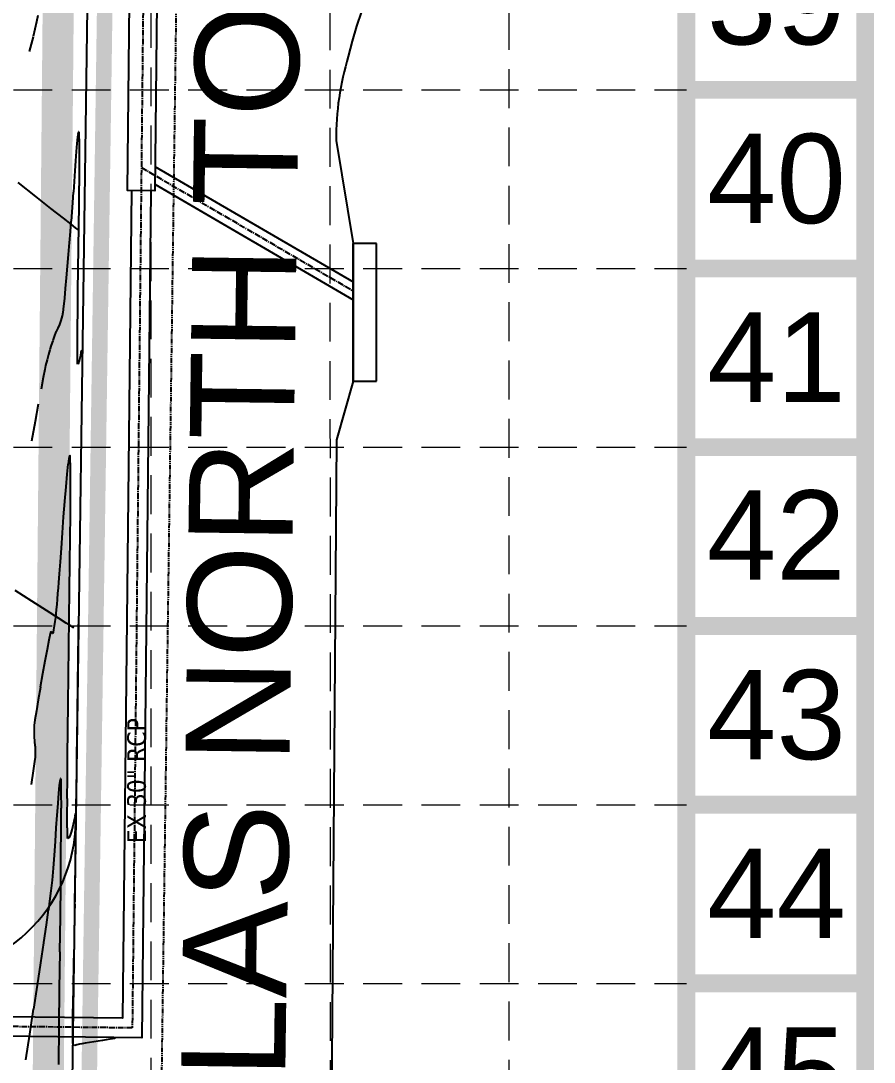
# Model space of a CAD drawing. Header units: inches. Extents: x 6967 to 7890, y 13663 to 15138.
# Drawn here: x 7780 to 7889.8, y 14091.3 to 14225.4 of the extents above; entities that cross this region are included whole.
import ezdxf
from ezdxf.enums import TextEntityAlignment as Align

# ---------------------------------------------------------------- set-up
doc = ezdxf.new("R2010")
doc.units = ezdxf.units.IN
doc.header["$MEASUREMENT"] = 0
for name, pattern in [('CENTER2', [1.125, 0.75, -0.125, 0.125, -0.125]), ('DASHED', [0.75, 0.5, -0.25]), ('HIDDEN', [0.375, 0.25, -0.125]), ('xGWI003pt$0$PHANTOM2', [1.25, 0.625, -0.125, 0.125, -0.125, 0.125, -0.125])]:
    doc.linetypes.add(name, pattern=pattern)
for name, color, linetype in [('BASE', 7, 'Continuous'), ('C-ANNO-STRM-N', 7, 'Continuous'), ('EC', 35, 'Continuous'), ('GRID', 254, 'HIDDEN'), ('LIMITS OF DISTURBANCE', 1, 'HIDDEN'), ('PC', 35, 'Continuous'), ('SILT FENCE', 200, 'Continuous'), ('V-ROAD-BACK-P', 2, 'Continuous'), ('V-STRM-CNTR-E', 11, 'CENTER2'), ('V-STRM-INLT-E', 15, 'Continuous'), ('V-STRM-UNDR-E', 15, 'Continuous'), ('XGWI003AR$0$C-PKNG-CURB-FACE-N', 4, 'Continuous'), ('xGWI003pt$0$C-ANNO-ROAD-E', 6, 'Continuous'), ('xGWI003pt$0$C-RWAY-DCTD-E', 6, 'xGWI003pt$0$PHANTOM2')]:
    doc.layers.add(name, color=color, linetype=linetype)
doc.styles.add('L60', font='TAHOMA.TTF', dxfattribs={"height": 2.4})
doc.styles.get("Standard").update_dxf_attribs({"font": 'ARIAL.TTF'})

msp = doc.modelspace()

# ---------------------------------------------------------------- linework, layer by layer
at = {"layer": 'BASE', "const_width": 2.3}
for points in [[(7888.68, 13664.43), (7888.68, 15136.57), (6968.59, 15136.57), (6968.59, 13664.43)], [(7865.68, 13687.43), (7865.68, 15113.57), (6991.59, 15113.57), (6991.59, 13687.43)]]:
    msp.add_lwpolyline(points, close=True, dxfattribs=at)
for points in [[(7888.68, 14216.48), (7865.68, 14216.48)], [(7888.68, 14193.48), (7865.68, 14193.48)], [(7888.68, 14170.48), (7865.68, 14170.48)], [(7888.68, 14147.47), (7865.68, 14147.47)], [(7888.68, 14124.47), (7865.68, 14124.47)], [(7888.68, 14101.47), (7865.68, 14101.47)]]:
    msp.add_lwpolyline(points, dxfattribs=at)
at = {"layer": 'EC', "color": 35}
for points, elevation in [([(7782.23, 14226.04), (7782.05, 14225.22)], 664), ([(7787.45, 14211.01), (7787.4, 14210.82)], 665), ([(7787.33, 14210.38), (7787.24, 14209.58)], 665), ([(7787.59, 14208.32), (7787.58, 14209.79)], 665), ([(7786.98, 14206.05), (7786.89, 14204.67)], 665), ([(7786.7, 14201.96), (7786.6, 14200.74)], 665), ([(7787.51, 14198.91), (7787.54, 14201.61)], 665), ([(7786.6, 14200.74), (7786.5, 14199.58)], 665), ([(7787.47, 14196.12), (7787.51, 14198.91)], 665), ([(7786.27, 14196.81), (7786.14, 14195.29)], 665), ([(7787.44, 14193.34), (7787.47, 14196.12)], 665), ([(7786.02, 14193.77), (7785.89, 14192.28)], 665), ([(7785.89, 14192.28), (7785.77, 14190.89)], 665), ([(7785.77, 14190.89), (7785.65, 14189.65)], 665), ([(7785.65, 14189.65), (7785.55, 14188.61)], 665), ([(7785.2, 14186.77), (7785, 14186.27)], 665), ([(7787.5, 14181.4), (7787.43, 14181.22)], 665), ([(7787.6, 14181.77), (7787.5, 14181.4)], 665), ([(7783.13, 14180.48), (7782.93, 14179.44)], 665), ([(7782.93, 14179.44), (7782.65, 14177.94)], 665), ([(7782.29, 14176.04), (7781.87, 14173.78)], 665), ([(7781.87, 14173.78), (7781.41, 14171.24)], 665), ([(7786.29, 14169.35), (7786.22, 14169.03)], 666), ([(7786.42, 14168.08), (7786.4, 14168.95)], 666), ([(7786.11, 14168.31), (7785.97, 14167.02)], 666), ([(7786.44, 14166.46), (7786.42, 14168.08)], 666), ([(7785.51, 14161.51), (7785.36, 14159.47)], 666), ([(7786.32, 14152.1), (7786.36, 14155.56)], 666), ([(7784.78, 14151.65), (7784.72, 14150.92)], 666), ([(7784.85, 14152.4), (7784.78, 14151.65)], 666), ([(7786.28, 14148.49), (7786.32, 14152.1)], 666), ([(7784.55, 14149.05), (7784.5, 14148.58)], 666), ([(7784.61, 14149.61), (7784.55, 14149.05)], 666), ([(7784.42, 14148.04), (7784.34, 14147.48)], 666), ([(7784.5, 14148.58), (7784.42, 14148.04)], 666), ([(7783.89, 14146.76), (7783.82, 14146.46)], 666), ([(7784.06, 14146.54), (7783.98, 14146.67)], 666), ([(7783.43, 14144.44), (7783.15, 14142.96)], 666), ([(7786.19, 14141.11), (7786.23, 14144.8)], 666), ([(7782.85, 14141.31), (7782.55, 14139.61)], 666), ([(7782.28, 14137.98), (7782.04, 14136.53)], 666), ([(7782.04, 14136.53), (7781.86, 14135.38)], 666), ([(7781.78, 14134.65), (7781.75, 14133.91)], 666), ([(7781.86, 14135.38), (7781.78, 14134.65)], 666), ([(7781.77, 14133.24), (7781.82, 14132.62)], 666), ([(7786.07, 14130.79), (7786.1, 14134.04)], 666), ([(7781.87, 14130.59), (7781.8, 14130.03)], 666), ([(7781.89, 14131.34), (7781.87, 14130.59)], 666), ([(7785.07, 14127.51), (7784.99, 14126.96)], 667), ([(7785.13, 14127.76), (7785.07, 14127.51)], 667), ([(7785.17, 14127.83), (7785.13, 14127.76)], 667), ([(7785.2, 14127.82), (7785.19, 14127.84)], 667), ([(7785.22, 14127.68), (7785.2, 14127.82)], 667), ([(7785.23, 14127.19), (7785.22, 14127.68)], 667), ([(7786.02, 14123.13), (7786.03, 14125.26)], 666), ([(7787.08, 14123.36), (7787.06, 14123.27)], 666), ([(7787.08, 14123.37), (7787.08, 14123.36)], 666), ([(7784.57, 14121.48), (7784.46, 14119.74)], 667), ([(7786.72, 14121.72), (7786.51, 14120.93)], 666), ([(7786.07, 14120.25), (7786.05, 14120.63)], 666), ([(7784.2, 14116.3), (7784.07, 14114.74)], 667), ([(7784.07, 14114.74), (7783.92, 14113.39)], 667), ([(7783.3, 14109.01), (7782.96, 14106.72)], 667), ([(7782.13, 14101.23), (7781.66, 14098.16)], 667), ([(7784.98, 14095.93), (7785.04, 14100.79)], 667), ([(7784.92, 14091.03), (7784.98, 14095.93)], 667)]:
    msp.add_lwpolyline(points, dxfattribs=dict(at, elevation=elevation))
at = {"layer": 'EC', "color": 35, "extrusion": (0.974865, -0.222797, 0), "elevation": 4417.11}
msp.add_lwpolyline([(15600.54, 664), (15599.54, 664)], dxfattribs=at)
at = {"layer": 'EC', "color": 35, "extrusion": (0.976992, -0.213278, 0), "elevation": 4569.07}
msp.add_lwpolyline([(15557.65, 664), (15556.71, 664)], dxfattribs=at)
at = {"layer": 'EC', "color": 35, "extrusion": (0.970767, -0.240024, 0), "elevation": 4140.21}
msp.add_lwpolyline([(15675.3, 664), (15674.3, 664)], dxfattribs=at)
at = {"layer": 'EC', "color": 35, "extrusion": (0.963689, -0.267028, 0), "elevation": 3701.07}
msp.add_lwpolyline([(15783.76, 664), (15782.79, 664)], dxfattribs=at)
at = {"layer": 'EC', "color": 35, "extrusion": (0.987697, -0.156383, 0), "elevation": 5469.26}
msp.add_lwpolyline([(15253.79, 665), (15253.35, 665)], dxfattribs=at)
at = {"layer": 'EC', "color": 35, "extrusion": (0.857469, -0.514536, 0), "elevation": -634.58}
msp.add_lwpolyline([(16192.5, 665), (16192.43, 665)], dxfattribs=at)
at = {"layer": 'EC', "color": 35, "extrusion": (0.36222, -0.932093, 0), "elevation": -10425.26}
msp.add_lwpolyline([(12406.21, 665), (12406.19, 665)], dxfattribs=at)
at = {"layer": 'EC', "color": 35, "extrusion": (0.802012, 0.597308, 0), "elevation": 14734.07}
msp.add_lwpolyline([(6745.9, 665), (6745.91, 665)], dxfattribs=at)
at = {"layer": 'EC', "color": 35, "extrusion": (0.985538, 0.169453, 0), "elevation": 10083}
msp.add_lwpolyline([(12685.82, 665), (12685.93, 665)], dxfattribs=at)
at = {"layer": 'EC', "color": 35, "extrusion": (0.998054, 0.06236, 0), "elevation": 8658.58}
msp.add_lwpolyline([(13697.3, 665), (13697.66, 665)], dxfattribs=at)
at = {"layer": 'EC', "color": 35, "extrusion": (0.999711, 0.024025, 0), "elevation": 8126.72}
msp.add_lwpolyline([(14018.6, 665), (14019.4, 665)], dxfattribs=at)
at = {"layer": 'EC', "color": 35, "extrusion": (0.996448, -0.084205, 0), "elevation": 6563.06}
msp.add_lwpolyline([(14814.84, 665), (14813.81, 665)], dxfattribs=at)
at = {"layer": 'EC', "color": 35, "extrusion": (0.997341, -0.072876, 0), "elevation": 6730.98}
msp.add_lwpolyline([(14738.27, 665), (14737.07, 665)], dxfattribs=at)
at = {"layer": 'EC', "color": 35, "extrusion": (0.999997, -0.002489, 0), "elevation": 7752.2}
msp.add_lwpolyline([(14225.74, 665), (14227.65, 665)], dxfattribs=at)
at = {"layer": 'EC', "color": 35, "extrusion": (0.997715, -0.06756, 0), "elevation": 6809.43}
msp.add_lwpolyline([(14700.99, 665), (14699.68, 665)], dxfattribs=at)
at = {"layer": 'EC', "color": 35, "extrusion": (0.999974, -0.007212, 0), "elevation": 7684.93}
msp.add_lwpolyline([(14259.93, 665), (14262.19, 665)], dxfattribs=at)
at = {"layer": 'EC', "color": 35, "extrusion": (0.997696, -0.06784, 0), "elevation": 6805.31}
msp.add_lwpolyline([(14700.21, 665), (14698.83, 665)], dxfattribs=at)
at = {"layer": 'EC', "color": 35, "extrusion": (0.99995, -0.010023, 0), "elevation": 7644.8}
msp.add_lwpolyline([(14278.96, 665), (14281.48, 665)], dxfattribs=at)
at = {"layer": 'EC', "color": 35, "extrusion": (0.997338, -0.072923, 0), "elevation": 6730.32}
msp.add_lwpolyline([(14733.31, 665), (14731.98, 665)], dxfattribs=at)
at = {"layer": 'EC', "color": 35, "extrusion": (0.996503, -0.083558, 0), "elevation": 6572.78}
msp.add_lwpolyline([(14800.55, 665), (14799.21, 665)], dxfattribs=at)
at = {"layer": 'EC', "color": 35, "extrusion": (0.996624, -0.082103, 0), "elevation": 6594.38}
msp.add_lwpolyline([(14789.61, 665), (14788.15, 665)], dxfattribs=at)
at = {"layer": 'EC', "color": 35, "extrusion": (0.996583, -0.082601, 0), "elevation": 6586.99}
msp.add_lwpolyline([(14789.93, 665), (14788.4, 665)], dxfattribs=at)
at = {"layer": 'EC', "color": 35, "extrusion": (0.999913, -0.013198, 0), "elevation": 7599.43}
msp.add_lwpolyline([(14292.18, 665), (14294.88, 665)], dxfattribs=at)
at = {"layer": 'EC', "color": 35, "extrusion": (0.999921, -0.012597, 0), "elevation": 7608.02}
msp.add_lwpolyline([(14285.08, 665), (14287.61, 665)], dxfattribs=at)
at = {"layer": 'EC', "color": 35, "extrusion": (0.986109, -0.166097, 0), "elevation": 5320.75}
msp.add_lwpolyline([(15283.9, 665), (15283.42, 665)], dxfattribs=at)
at = {"layer": 'EC', "color": 35, "extrusion": (0.992789, -0.119875, 0), "elevation": 6028.54}
msp.add_lwpolyline([(15019.59, 665), (15018.81, 665)], dxfattribs=at)
at = {"layer": 'EC', "color": 35, "extrusion": (0.999937, -0.011234, 0), "elevation": 7627.48}
msp.add_lwpolyline([(14272.43, 665), (14274.7, 665)], dxfattribs=at)
at = {"layer": 'EC', "color": 35, "extrusion": (0.95978, -0.280753, 0), "elevation": 3489.09}
msp.add_lwpolyline([(15802.52, 665), (15801.9, 665)], dxfattribs=at)
at = {"layer": 'EC', "color": 35, "extrusion": (0.932672, -0.360726, 0), "elevation": 2143.43}
msp.add_lwpolyline([(16038.33, 665), (16037.71, 665)], dxfattribs=at)
at = {"layer": 'EC', "color": 35, "extrusion": (0.909969, -0.414676, 0), "elevation": 1201.4}
msp.add_lwpolyline([(16136.81, 665), (16136.26, 665)], dxfattribs=at)
at = {"layer": 'EC', "color": 35, "extrusion": (0.907065, -0.420991, 0), "elevation": 1089.21}
msp.add_lwpolyline([(16145.29, 665), (16144.77, 665)], dxfattribs=at)
at = {"layer": 'EC', "color": 35, "extrusion": (0.999963, -0.008609, 0), "elevation": 7664.92}
msp.add_lwpolyline([(14250.45, 665), (14252.36, 665)], dxfattribs=at)
at = {"layer": 'EC', "color": 35, "extrusion": (0.950276, -0.311407, 0), "elevation": 2980.03}
msp.add_lwpolyline([(15902.94, 665), (15902.35, 665)], dxfattribs=at)
at = {"layer": 'EC', "color": 35, "extrusion": (0.946919, -0.321473, 0), "elevation": 2811.12}
msp.add_lwpolyline([(15934.24, 665), (15933.67, 665)], dxfattribs=at)
at = {"layer": 'EC', "color": 35, "extrusion": (0.999994, -0.003359, 0), "elevation": 7739.64}
msp.add_lwpolyline([(14208.53, 665), (14210, 665)], dxfattribs=at)
at = {"layer": 'EC', "color": 35, "extrusion": (0.965777, -0.259373, 0), "elevation": 3838.7}
msp.add_lwpolyline([(15715.9, 665), (15715.2, 665)], dxfattribs=at)
at = {"layer": 'EC', "color": 35, "extrusion": (0.960181, -0.27938, 0), "elevation": 3511.39}
msp.add_lwpolyline([(15792.9, 665), (15792.25, 665)], dxfattribs=at)
at = {"layer": 'EC', "color": 35, "extrusion": (0.95486, -0.297057, 0), "elevation": 3219.24}
msp.add_lwpolyline([(15855.66, 665), (15855.04, 665)], dxfattribs=at)
at = {"layer": 'EC', "color": 35, "extrusion": (0.999972, 0.007487, 0), "elevation": 7893.29}
msp.add_lwpolyline([(14122.94, 665), (14123.75, 665)], dxfattribs=at)
at = {"layer": 'EC', "color": 35, "extrusion": (0.983054, -0.183317, 0), "elevation": 5055.88}
msp.add_lwpolyline([(15369.96, 665), (15369.58, 665)], dxfattribs=at)
at = {"layer": 'EC', "color": 35, "extrusion": (0.982771, -0.184825, 0), "elevation": 5032.29}
msp.add_lwpolyline([(15377.91, 665), (15377.7, 665)], dxfattribs=at)
at = {"layer": 'EC', "color": 35, "extrusion": (0.97696, -0.213425, 0), "elevation": 4581.41}
msp.add_lwpolyline([(15518.28, 665), (15518.21, 665)], dxfattribs=at)
at = {"layer": 'EC', "color": 35, "extrusion": (0.949811, -0.312825, 0), "elevation": 2960.19}
msp.add_lwpolyline([(15907.36, 665), (15907.35, 665)], dxfattribs=at)
at = {"layer": 'EC', "color": 35, "extrusion": (0.979541, -0.201244, 0), "elevation": 4770.16}
msp.add_lwpolyline([(15457.21, 665), (15456.68, 665)], dxfattribs=at)
at = {"layer": 'EC', "color": 35, "extrusion": (0.97127, -0.237982, 0), "elevation": 4184.8}
msp.add_lwpolyline([(15626.6, 665), (15625.85, 665)], dxfattribs=at)
at = {"layer": 'EC', "color": 35, "extrusion": (0.999509, 0.031336, 0), "elevation": 8227.9}
msp.add_lwpolyline([(13930.3, 665), (13930.66, 665)], dxfattribs=at)
at = {"layer": 'EC', "color": 35, "extrusion": (0.99511, 0.098768, 0), "elevation": 9149.93}
msp.add_lwpolyline([(13342.69, 665), (13342.8, 665)], dxfattribs=at)
at = {"layer": 'EC', "color": 35, "extrusion": (0.913166, 0.407588, 0), "elevation": 12891.22}
msp.add_lwpolyline([(9775.72, 665), (9775.73, 665)], dxfattribs=at)
at = {"layer": 'EC', "color": 35, "extrusion": (0.230758, -0.973011, 0), "elevation": -12001.43}
msp.add_lwpolyline([(10849.63, 665), (10849.61, 665)], dxfattribs=at)
at = {"layer": 'EC', "color": 35, "extrusion": (0.771003, -0.636832, 0), "elevation": -3026.92}
msp.add_lwpolyline([(15893.04, 665), (15892.97, 665)], dxfattribs=at)
at = {"layer": 'EC', "color": 35, "extrusion": (0.978972, -0.203994, 0), "elevation": 4730.84}
msp.add_lwpolyline([(15472.72, 665), (15472.18, 665)], dxfattribs=at)
at = {"layer": 'EC', "color": 35, "extrusion": (0.989894, -0.141807, 0), "elevation": 5698.27}
msp.add_lwpolyline([(15129.98, 666), (15129.25, 666)], dxfattribs=at)
at = {"layer": 'EC', "color": 35, "extrusion": (0.919733, -0.392544, 0), "elevation": 1599.22}
msp.add_lwpolyline([(16088.59, 666), (16088.48, 666)], dxfattribs=at)
at = {"layer": 'EC', "color": 35, "extrusion": (0.520655, -0.853767, 0), "elevation": -8043.42}
msp.add_lwpolyline([(14025.13, 666), (14025.11, 666)], dxfattribs=at)
at = {"layer": 'EC', "color": 35, "extrusion": (0.808896, 0.587951, 0), "elevation": 14629.3}
msp.add_lwpolyline([(6883.62, 666), (6883.64, 666)], dxfattribs=at)
at = {"layer": 'EC', "color": 35, "extrusion": (0.986039, 0.166516, 0), "elevation": 10037.1}
msp.add_lwpolyline([(12674.95, 666), (12675.07, 666)], dxfattribs=at)
at = {"layer": 'EC', "color": 35, "extrusion": (0.998063, 0.062217, 0), "elevation": 8652.87}
msp.add_lwpolyline([(13657.05, 666), (13657.43, 666)], dxfattribs=at)
at = {"layer": 'EC', "color": 35, "extrusion": (0.995704, -0.092597, 0), "elevation": 6440.7}
msp.add_lwpolyline([(14827.11, 666), (14825.47, 666)], dxfattribs=at)
at = {"layer": 'EC', "color": 35, "extrusion": (1, -0.000947235, 0), "elevation": 7773.01}
msp.add_lwpolyline([(14171.7, 666), (14173.83, 666)], dxfattribs=at)
at = {"layer": 'EC', "color": 35, "extrusion": (0.996508, -0.083499, 0), "elevation": 6575.84}
msp.add_lwpolyline([(14766.03, 666), (14764.15, 666)], dxfattribs=at)
at = {"layer": 'EC', "color": 35, "extrusion": (0.999984, -0.005595, 0), "elevation": 7707.07}
msp.add_lwpolyline([(14205.09, 666), (14207.67, 666)], dxfattribs=at)
at = {"layer": 'EC', "color": 35, "extrusion": (0.996964, -0.077862, 0), "elevation": 6659.23}
msp.add_lwpolyline([(14726.72, 666), (14724.71, 666)], dxfattribs=at)
at = {"layer": 'EC', "color": 35, "extrusion": (0.999965, -0.008409, 0), "elevation": 7667.06}
msp.add_lwpolyline([(14223.78, 666), (14226.72, 666)], dxfattribs=at)
at = {"layer": 'EC', "color": 35, "extrusion": (0.997426, -0.071704, 0), "elevation": 6750.03}
msp.add_lwpolyline([(14681.27, 666), (14679.29, 666)], dxfattribs=at)
at = {"layer": 'EC', "color": 35, "extrusion": (0.999948, -0.010208, 0), "elevation": 7641.45}
msp.add_lwpolyline([(14234.31, 666), (14237.55, 666)], dxfattribs=at)
at = {"layer": 'EC', "color": 35, "extrusion": (0.99753, -0.070241, 0), "elevation": 6771.55}
msp.add_lwpolyline([(14669.38, 666), (14667.58, 666)], dxfattribs=at)
at = {"layer": 'EC', "color": 35, "extrusion": (0.99756, -0.069809, 0), "elevation": 6777.91}
msp.add_lwpolyline([(14664.65, 666), (14663.12, 666)], dxfattribs=at)
at = {"layer": 'EC', "color": 35, "extrusion": (0.997002, -0.077381, 0), "elevation": 6666.39}
msp.add_lwpolyline([(14713.02, 666), (14712.36, 666)], dxfattribs=at)
at = {"layer": 'EC', "color": 35, "extrusion": (0.997474, -0.071039, 0), "elevation": 6759.82}
msp.add_lwpolyline([(14671.47, 666), (14670.33, 666)], dxfattribs=at)
at = {"layer": 'EC', "color": 35, "extrusion": (0.996119, -0.088021, 0), "elevation": 6508.93}
msp.add_lwpolyline([(14780.53, 666), (14779.9, 666)], dxfattribs=at)
at = {"layer": 'EC', "color": 35, "extrusion": (0.9965, -0.08359, 0), "elevation": 6574.6}
msp.add_lwpolyline([(14752.12, 666), (14751.43, 666)], dxfattribs=at)
at = {"layer": 'EC', "color": 35, "extrusion": (0.999923, -0.012436, 0), "elevation": 7609.72}
msp.add_lwpolyline([(14240.54, 666), (14244.22, 666)], dxfattribs=at)
at = {"layer": 'EC', "color": 35, "extrusion": (0.980827, -0.194881, 0), "elevation": 4877.7}
msp.add_lwpolyline([(15392.15, 666), (15391.32, 666)], dxfattribs=at)
at = {"layer": 'EC', "color": 35, "extrusion": (0.715425, 0.698689, 0), "elevation": 15452.98}
msp.add_lwpolyline([(4682.3, 666), (4682.43, 666)], dxfattribs=at)
at = {"layer": 'EC', "color": 35, "extrusion": (0.738952, 0.673759, 0), "elevation": 15283.4}
msp.add_lwpolyline([(5208.96, 666), (5209.03, 666)], dxfattribs=at)
at = {"layer": 'EC', "color": 35, "extrusion": (-0.187071, -0.982346, 0), "elevation": -15352.94}
msp.add_lwpolyline([(5000.3, 666), (5000.28, 666)], dxfattribs=at)
at = {"layer": 'EC', "color": 35, "extrusion": (0.922418, -0.386193, 0), "elevation": 1716.94}
msp.add_lwpolyline([(16055.21, 666), (16055.16, 666)], dxfattribs=at)
at = {"layer": 'EC', "color": 35, "extrusion": (0.683073, -0.73035, 0), "elevation": -5014.77}
msp.add_lwpolyline([(15348.23, 666), (15348.22, 666)], dxfattribs=at)
at = {"layer": 'EC', "color": 35, "extrusion": (0.967744, -0.251936, 0), "elevation": 3969.04}
msp.add_lwpolyline([(15651.49, 666), (15651.34, 666)], dxfattribs=at)
at = {"layer": 'EC', "color": 35, "extrusion": (0.980495, -0.196542, 0), "elevation": 4851.95}
msp.add_lwpolyline([(15400.99, 666), (15400.68, 666)], dxfattribs=at)
at = {"layer": 'EC', "color": 35, "extrusion": (0.985723, -0.168377, 0), "elevation": 5291.08}
msp.add_lwpolyline([(15256.2, 666), (15255.7, 666)], dxfattribs=at)
at = {"layer": 'EC', "color": 35, "extrusion": (0.982496, -0.186284, 0), "elevation": 5012.31}
msp.add_lwpolyline([(15348.01, 666), (15346.79, 666)], dxfattribs=at)
at = {"layer": 'EC', "color": 35, "extrusion": (0.98407, -0.17778, 0), "elevation": 5144.83}
msp.add_lwpolyline([(15301.35, 666), (15299.68, 666)], dxfattribs=at)
at = {"layer": 'EC', "color": 35, "extrusion": (0.999925, -0.012222, 0), "elevation": 7612.78}
msp.add_lwpolyline([(14231.6, 666), (14235.22, 666)], dxfattribs=at)
at = {"layer": 'EC', "color": 35, "extrusion": (0.985614, -0.169011, 0), "elevation": 5280.85}
msp.add_lwpolyline([(15251.53, 666), (15249.88, 666)], dxfattribs=at)
at = {"layer": 'EC', "color": 35, "extrusion": (0.999933, -0.011617, 0), "elevation": 7621.39}
msp.add_lwpolyline([(14223.53, 666), (14227, 666)], dxfattribs=at)
at = {"layer": 'EC', "color": 35, "extrusion": (0.999453, 0.033081, 0), "elevation": 8245.05}
msp.add_lwpolyline([(13868.74, 666), (13868.08, 666)], dxfattribs=at)
at = {"layer": 'EC', "color": 35, "extrusion": (0.996957, 0.077957, 0), "elevation": 8859.87}
msp.add_lwpolyline([(13482.97, 666), (13482.35, 666)], dxfattribs=at)
at = {"layer": 'EC', "color": 35, "extrusion": (0.99926, 0.038468, 0), "elevation": 8319.74}
msp.add_lwpolyline([(13822.19, 666), (13821.52, 666)], dxfattribs=at)
at = {"layer": 'EC', "color": 35, "extrusion": (0.99996, -0.008935, 0), "elevation": 7659.49}
msp.add_lwpolyline([(14196.85, 666), (14199.8, 666)], dxfattribs=at)
at = {"layer": 'EC', "color": 35, "extrusion": (0.989546, -0.144215, 0), "elevation": 5662.7}
msp.add_lwpolyline([(15103.36, 666), (15101.59, 666)], dxfattribs=at)
at = {"layer": 'EC', "color": 35, "extrusion": (0.990359, -0.138524, 0), "elevation": 5749.43}
msp.add_lwpolyline([(15071.77, 666), (15070.56, 666)], dxfattribs=at)
at = {"layer": 'EC', "color": 35, "extrusion": (-0.420145, 0.907457, 0), "elevation": 9549.51}
msp.add_lwpolyline([(-13000.46, 667), (-13000.44, 667)], dxfattribs=at)
at = {"layer": 'EC', "color": 35, "extrusion": (0.99998, -0.006334, 0), "elevation": 7696.4}
msp.add_lwpolyline([(14174.29, 666), (14176.87, 666)], dxfattribs=at)
at = {"layer": 'EC', "color": 35, "extrusion": (0.995122, -0.098651, 0), "elevation": 6353.38}
msp.add_lwpolyline([(14826.04, 667), (14825.03, 667)], dxfattribs=at)
at = {"layer": 'EC', "color": 35, "extrusion": (0.999907, 0.013653, 0), "elevation": 7977.39}
msp.add_lwpolyline([(14018.48, 667), (14019.58, 667)], dxfattribs=at)
at = {"layer": 'EC', "color": 35, "extrusion": (0.999998, 0.001754, 0), "elevation": 7810.02}
msp.add_lwpolyline([(14110.35, 667), (14112.41, 667)], dxfattribs=at)
at = {"layer": 'EC', "color": 35, "extrusion": (0.996846, -0.079355, 0), "elevation": 6639.38}
msp.add_lwpolyline([(14699.17, 667), (14697.87, 667)], dxfattribs=at)
at = {"layer": 'EC', "color": 35, "extrusion": (0.997509, -0.070543, 0), "elevation": 6769.01}
msp.add_lwpolyline([(14638.62, 667), (14637.11, 667)], dxfattribs=at)
at = {"layer": 'EC', "color": 35, "extrusion": (0.999991, -0.004159, 0), "elevation": 7726.44}
msp.add_lwpolyline([(14153.57, 667), (14156.29, 667)], dxfattribs=at)
at = {"layer": 'EC', "color": 35, "extrusion": (0.99775, -0.067044, 0), "elevation": 6820.29}
msp.add_lwpolyline([(14613.28, 667), (14611.61, 667)], dxfattribs=at)
at = {"layer": 'EC', "color": 35, "extrusion": (0.999982, 0.006043, 0), "elevation": 7871.22}
msp.add_lwpolyline([(14074.2, 666), (14075.82, 666)], dxfattribs=at)
at = {"layer": 'EC', "color": 35, "extrusion": (0.975184, -0.221394, 0), "elevation": 4467.03}
msp.add_lwpolyline([(15496.02, 666), (15495.21, 666)], dxfattribs=at)
at = {"layer": 'EC', "color": 35, "extrusion": (0.979052, -0.203609, 0), "elevation": 4748.32}
msp.add_lwpolyline([(15412.68, 666), (15412.16, 666)], dxfattribs=at)
at = {"layer": 'EC', "color": 35, "extrusion": (0.980669, -0.195675, 0), "elevation": 4872.95}
msp.add_lwpolyline([(15373.99, 666), (15373.73, 666)], dxfattribs=at)
at = {"layer": 'EC', "color": 35, "extrusion": (0.999973, -0.007303, 0), "elevation": 7681.9}
msp.add_lwpolyline([(14174.49, 667), (14177.79, 667)], dxfattribs=at)
at = {"layer": 'EC', "color": 35, "extrusion": (0.999755, 0.022115, 0), "elevation": 8096.43}
msp.add_lwpolyline([(13944.99, 666), (13945.86, 666)], dxfattribs=at)
at = {"layer": 'EC', "color": 35, "extrusion": (0.945653, -0.325176, 0), "elevation": 2771.55}
msp.add_lwpolyline([(15885.5, 666), (15884.97, 666)], dxfattribs=at)
at = {"layer": 'EC', "color": 35, "extrusion": (0.99753, -0.070235, 0), "elevation": 6773.53}
msp.add_lwpolyline([(14631.61, 667), (14629.86, 667)], dxfattribs=at)
at = {"layer": 'EC', "color": 35, "extrusion": (0.988254, 0.152822, 0), "elevation": 9852.49}
msp.add_lwpolyline([(12764.39, 666), (12764.51, 666)], dxfattribs=at)
at = {"layer": 'EC', "color": 35, "extrusion": (0.843497, 0.537134, 0), "elevation": 14151.94}
msp.add_lwpolyline([(7728.09, 666), (7728.11, 666)], dxfattribs=at)
at = {"layer": 'EC', "color": 35, "extrusion": (0.150574, -0.988599, 0), "elevation": -12786.74}
msp.add_lwpolyline([(9823.49, 666), (9823.45, 666)], dxfattribs=at)
at = {"layer": 'EC', "color": 35, "extrusion": (-0.681856, 0.731486, 0), "elevation": 5019.64}
msp.add_lwpolyline([(-15323.45, 666), (-15323.34, 666)], dxfattribs=at)
at = {"layer": 'EC', "color": 35, "extrusion": (0.887485, -0.460836, 0), "elevation": 403.06}
msp.add_lwpolyline([(16119.9, 666), (16119.63, 666)], dxfattribs=at)
at = {"layer": 'EC', "color": 35, "extrusion": (0.997048, -0.076783, 0), "elevation": 6677.33}
msp.add_lwpolyline([(14674.02, 667), (14672.33, 667)], dxfattribs=at)
at = {"layer": 'EC', "color": 35, "extrusion": (0.999958, -0.009166, 0), "elevation": 7655.48}
msp.add_lwpolyline([(14184.98, 667), (14188.77, 667)], dxfattribs=at)
at = {"layer": 'EC', "color": 35, "extrusion": (0.999947, -0.010316, 0), "elevation": 7639.17}
msp.add_lwpolyline([(14189.58, 667), (14193.77, 667)], dxfattribs=at)
at = {"layer": 'EC', "color": 35, "extrusion": (0.991378, -0.131034, 0), "elevation": 5867.47}
msp.add_lwpolyline([(15011.66, 667), (15010.67, 667)], dxfattribs=at)
at = {"layer": 'EC', "color": 35, "extrusion": (0.990109, -0.140297, 0), "elevation": 5726.88}
msp.add_lwpolyline([(15064.86, 667), (15063.37, 667)], dxfattribs=at)
at = {"layer": 'EC', "color": 35, "extrusion": (0.989484, -0.144641, 0), "elevation": 5660.71}
msp.add_lwpolyline([(15088.36, 667), (15086.43, 667)], dxfattribs=at)
at = {"layer": 'EC', "color": 35, "extrusion": (0.999939, -0.01101, 0), "elevation": 7629.31}
msp.add_lwpolyline([(14190.38, 667), (14194.88, 667)], dxfattribs=at)
at = {"layer": 'EC', "color": 35, "extrusion": (0.988842, -0.148966, 0), "elevation": 5594.7}
msp.add_lwpolyline([(15108.71, 667), (15106.07, 667)], dxfattribs=at)
at = {"layer": 'EC', "color": 35, "extrusion": (0.999935, -0.011379, 0), "elevation": 7624.08}
msp.add_lwpolyline([(14188.46, 667), (14193.19, 667)], dxfattribs=at)
at = {"layer": 'EC', "color": 35, "extrusion": (0.988645, -0.150272, 0), "elevation": 5574.74}
msp.add_lwpolyline([(15113.45, 667), (15110.55, 667)], dxfattribs=at)
at = {"layer": 'EC', "color": 35, "extrusion": (0.988346, -0.152225, 0), "elevation": 5544.87}
msp.add_lwpolyline([(15118.42, 667), (15115.17, 667)], dxfattribs=at)
at = {"layer": 'EC', "color": 35, "extrusion": (0.988219, -0.153045, 0), "elevation": 5532.33}
msp.add_lwpolyline([(15119.76, 667), (15116.42, 667)], dxfattribs=at)
at = {"layer": 'GRID', "color": 252, "linetype": 'HIDDEN', "lineweight": 0, "ltscale": 20}
for p, q in [((7796.84, 13779.37), (7796.77, 15114.09)), ((7819.9, 13779.07), (7819.78, 15114.09)), ((7842.91, 13779.13), (7842.78, 15114.09)), ((6991.59, 14216.48), (7865.68, 14216.48)), ((6991.59, 14193.48), (7865.68, 14193.48)), ((6991.59, 14170.48), (7865.68, 14170.48)), ((6991.59, 14147.47), (7865.68, 14147.47)), ((6991.59, 14124.47), (7865.68, 14124.47)), ((6991.59, 14101.47), (7865.68, 14101.47))]:
    msp.add_line(p, q, dxfattribs=at)
at = {"layer": 'LIMITS OF DISTURBANCE', "linetype": 'DASHED', "ltscale": 25, "const_width": 2}
msp.add_lwpolyline([(7470.5, 14064.56), (7646.85, 14024.45), (7787.41, 13990.18), (7791.29, 14258.17, 0.452986), (7760.89, 14285.63), (7756.8, 14435.94), (7759.66, 14613.39), (7774.17, 14755.27)], format="xyb", dxfattribs=at)
at = {"layer": 'PC', "color": 25}
for points, elevation in [([(7781.96, 14202.76), (7779.72, 14204.53)], 665), ([(7787.48, 14198.41), (7787.37, 14198.5)], 665), ([(7781.45, 14150.66), (7779.31, 14152.02)], 666), ([(7786.87, 14147.22), (7786.75, 14147.29)], 666), ([(7787.45, 14144.87), (7787.46, 14145.72)], 666), ([(7787.43, 14143.02), (7787.44, 14143.97)], 666), ([(7787.39, 14140.05), (7787.4, 14141.17)], 666), ([(7787.4, 14141.17), (7787.41, 14142.06)], 666), ([(7787.32, 14134.99), (7787.33, 14136.17)], 666), ([(7787.29, 14133.31), (7787.3, 14134.01)], 666), ([(7787.27, 14131.83), (7787.28, 14132.11)], 666), ([(7787.27, 14131.27), (7787.27, 14131.83)], 666), ([(7787.28, 14132.11), (7787.28, 14132.41)], 666), ([(7787.24, 14129.48), (7787.26, 14130.47)], 666), ([(7787.23, 14128.35), (7787.24, 14129.48)], 666), ([(7787.21, 14127.13), (7787.23, 14128.35)], 666), ([(7787.2, 14125.87), (7787.21, 14127.13)], 666), ([(7787.13, 14120.98), (7787.15, 14122.31)], 666), ([(7787.09, 14117.85), (7787.11, 14119.47)], 666), ([(7787.07, 14116.2), (7787.09, 14117.85)], 666), ([(7786.98, 14109.71), (7786.99, 14110.54)], 666), ([(7786.96, 14108.28), (7786.97, 14108.73)], 666), ([(7786.94, 14106.89), (7786.95, 14107.4)], 666), ([(7786.91, 14105.39), (7786.93, 14106.37)], 666), ([(7786.93, 14106.37), (7786.94, 14106.89)], 666), ([(7786.88, 14104.07), (7786.91, 14105.39)], 666), ([(7786.81, 14100.78), (7786.84, 14102.49)], 666), ([(7791.82, 14094.35), (7791.5, 14094.3)], 666), ([(7792.16, 14094.4), (7792.03, 14094.38)], 666), ([(7788.33, 14093.78), (7787.89, 14093.71)], 666)]:
    msp.add_lwpolyline(points, dxfattribs=dict(at, elevation=elevation))
at = {"layer": 'PC', "color": 25, "extrusion": (0.618555, 0.785742, 0), "elevation": 15973.27}
msp.add_lwpolyline([(2668.08, 665), (2670.57, 665)], dxfattribs=at)
at = {"layer": 'PC', "color": 25, "extrusion": (-0.618796, -0.785552, 0), "elevation": -15972.45}
msp.add_lwpolyline([(-2670.94, 665), (-2672.99, 665)], dxfattribs=at)
at = {"layer": 'PC', "color": 25, "extrusion": (-0.619371, -0.785098, 0), "elevation": -15970.49}
msp.add_lwpolyline([(-2681.38, 665), (-2682.65, 665)], dxfattribs=at)
at = {"layer": 'PC', "color": 25, "extrusion": (-0.620358, -0.784319, 0), "elevation": -15967.11}
msp.add_lwpolyline([(-2700.74, 665), (-2701.46, 665)], dxfattribs=at)
at = {"layer": 'PC', "color": 25, "extrusion": (-0.621778, -0.783193, 0), "elevation": -15962.18}
msp.add_lwpolyline([(-2729.31, 665), (-2729.67, 665)], dxfattribs=at)
at = {"layer": 'PC', "color": 25, "extrusion": (0.535563, 0.844496, 0), "elevation": 16117.62}
msp.add_lwpolyline([(1004.93, 666), (1007.16, 666)], dxfattribs=at)
at = {"layer": 'PC', "color": 25, "extrusion": (-0.535697, -0.844411, 0), "elevation": -16117.46}
msp.add_lwpolyline([(-1005.63, 666), (-1007.49, 666)], dxfattribs=at)
at = {"layer": 'PC', "color": 25, "extrusion": (-0.536048, -0.844188, 0), "elevation": -16117.04}
msp.add_lwpolyline([(-1011.17, 666), (-1012.34, 666)], dxfattribs=at)
at = {"layer": 'PC', "color": 25, "extrusion": (-0.536654, -0.843802, 0), "elevation": -16116.31}
msp.add_lwpolyline([(-1022.07, 666), (-1022.75, 666)], dxfattribs=at)
at = {"layer": 'PC', "color": 25, "extrusion": (0.999915, -0.013032, 0), "elevation": 7602.45}
msp.add_lwpolyline([(14247.44, 666), (14247.98, 666)], dxfattribs=at)
at = {"layer": 'PC', "color": 25, "extrusion": (-0.537509, -0.843258, 0), "elevation": -16115.27}
msp.add_lwpolyline([(-1038.05, 666), (-1038.4, 666)], dxfattribs=at)
at = {"layer": 'PC', "color": 25, "extrusion": (0.999916, -0.01298, 0), "elevation": 7603.2}
msp.add_lwpolyline([(14245.6, 666), (14246.37, 666)], dxfattribs=at)
at = {"layer": 'PC', "color": 25, "extrusion": (0.999916, -0.012979, 0), "elevation": 7603.2}
msp.add_lwpolyline([(14246.37, 666), (14247.03, 666)], dxfattribs=at)
at = {"layer": 'PC', "color": 25, "extrusion": (0.999914, -0.013078, 0), "elevation": 7601.79}
msp.add_lwpolyline([(14244.6, 666), (14245.51, 666)], dxfattribs=at)
at = {"layer": 'PC', "color": 25, "extrusion": (0.999912, -0.013287, 0), "elevation": 7598.82}
msp.add_lwpolyline([(14244.28, 666), (14245.25, 666)], dxfattribs=at)
at = {"layer": 'PC', "color": 25, "extrusion": (0.999907, -0.013613, 0), "elevation": 7594.18}
msp.add_lwpolyline([(14243.48, 666), (14244.74, 666)], dxfattribs=at)
at = {"layer": 'PC', "color": 25, "extrusion": (0.999907, -0.013647, 0), "elevation": 7593.69}
msp.add_lwpolyline([(14242.42, 666), (14243.74, 666)], dxfattribs=at)
at = {"layer": 'PC', "color": 25, "extrusion": (0.999907, -0.013669, 0), "elevation": 7593.38}
msp.add_lwpolyline([(14241.29, 666), (14242.58, 666)], dxfattribs=at)
at = {"layer": 'PC', "color": 25, "extrusion": (0.999906, -0.013687, 0), "elevation": 7593.12}
msp.add_lwpolyline([(14239.27, 666), (14240.25, 666)], dxfattribs=at)
at = {"layer": 'PC', "color": 25, "extrusion": (0.999907, -0.013618, 0), "elevation": 7594.11}
msp.add_lwpolyline([(14237.71, 666), (14238.04, 666)], dxfattribs=at)
at = {"layer": 'PC', "color": 25, "extrusion": (0.999912, -0.013262, 0), "elevation": 7599.17}
msp.add_lwpolyline([(14234.71, 666), (14235.01, 666)], dxfattribs=at)
at = {"layer": 'PC', "color": 25, "extrusion": (0.999915, -0.013067, 0), "elevation": 7601.95}
msp.add_lwpolyline([(14232.96, 666), (14233.22, 666)], dxfattribs=at)
at = {"layer": 'PC', "color": 25, "extrusion": (0.999914, -0.013089, 0), "elevation": 7601.64}
msp.add_lwpolyline([(14231.19, 666), (14231.99, 666)], dxfattribs=at)
at = {"layer": 'PC', "color": 25, "extrusion": (0.999913, -0.013179, 0), "elevation": 7600.36}
msp.add_lwpolyline([(14226.01, 666), (14227.27, 666)], dxfattribs=at)
at = {"layer": 'PC', "color": 25, "extrusion": (0.999912, -0.013274, 0), "elevation": 7599}
msp.add_lwpolyline([(14224.44, 666), (14225.53, 666)], dxfattribs=at)
at = {"layer": 'PC', "color": 25, "extrusion": (0.999913, -0.013219, 0), "elevation": 7599.79}
msp.add_lwpolyline([(14225.11, 666), (14226.31, 666)], dxfattribs=at)
at = {"layer": 'PC', "color": 25, "extrusion": (0.999911, -0.013334, 0), "elevation": 7598.16}
msp.add_lwpolyline([(14222.04, 666), (14223.55, 666)], dxfattribs=at)
at = {"layer": 'PC', "color": 25, "extrusion": (0.999911, -0.013365, 0), "elevation": 7597.7}
msp.add_lwpolyline([(14217.38, 666), (14219.01, 666)], dxfattribs=at)
at = {"layer": 'PC', "color": 25, "extrusion": (0.999911, -0.013371, 0), "elevation": 7597.63}
msp.add_lwpolyline([(14215.89, 666), (14217.43, 666)], dxfattribs=at)
at = {"layer": 'PC', "color": 25, "extrusion": (0.999911, -0.013374, 0), "elevation": 7597.57}
msp.add_lwpolyline([(14214.56, 666), (14215.92, 666)], dxfattribs=at)
at = {"layer": 'PC', "color": 25, "extrusion": (0.999911, -0.013377, 0), "elevation": 7597.55}
msp.add_lwpolyline([(14213.44, 666), (14214.57, 666)], dxfattribs=at)
at = {"layer": 'PC', "color": 25, "extrusion": (0.999911, -0.013368, 0), "elevation": 7597.67}
msp.add_lwpolyline([(14212.08, 666), (14212.54, 666)], dxfattribs=at)
at = {"layer": 'PC', "color": 25, "extrusion": (0.999911, -0.01335, 0), "elevation": 7597.92}
for points in [[(14211.43, 666), (14211.94, 666)], [(14210.1, 666), (14210.55, 666)], [(14210.55, 666), (14210.98, 666)]]:
    msp.add_lwpolyline(points, dxfattribs=at)
at = {"layer": 'PC', "color": 25, "extrusion": (0.99974, -0.02281, 0), "elevation": 7463.14}
msp.add_lwpolyline([(14276.44, 666), (14278.01, 666)], dxfattribs=at)
at = {"layer": 'PC', "color": 25, "extrusion": (0.999805, -0.019746, 0), "elevation": 7506.85}
msp.add_lwpolyline([(14250.05, 666), (14251.79, 666)], dxfattribs=at)
at = {"layer": 'PC', "color": 25, "extrusion": (0.999857, -0.01691, 0), "elevation": 7547.24}
msp.add_lwpolyline([(14227.03, 666), (14228.7, 666)], dxfattribs=at)
at = {"layer": 'PC', "color": 25, "extrusion": (0.999924, -0.012354, 0), "elevation": 7612}
msp.add_lwpolyline([(14191, 666), (14192.49, 666)], dxfattribs=at)
at = {"layer": 'PC', "color": 25, "extrusion": (0.999992, -0.004115, 0), "elevation": 7728.66}
msp.add_lwpolyline([(14126.59, 666), (14127.8, 666)], dxfattribs=at)
at = {"layer": 'PC', "color": 25, "extrusion": (0.99989, 0.014845, 0), "elevation": 7995.1}
msp.add_lwpolyline([(13976.71, 666), (13977.52, 666)], dxfattribs=at)
at = {"layer": 'PC', "color": 25, "extrusion": (0.159435, -0.987208, 0), "elevation": -12671.77}
for points in [[(9936.88, 666), (9936.29, 666)], [(9937.44, 666), (9936.88, 666)], [(9937.98, 666), (9937.44, 666)], [(9938.49, 666), (9937.98, 666)], [(9938.95, 666), (9938.49, 666)], [(9939.5, 666), (9939.28, 666)], [(9939.68, 666), (9939.62, 666)], [(9935.29, 666), (9935, 666)], [(9936.29, 666), (9935.75, 666)]]:
    msp.add_lwpolyline(points, dxfattribs=at)
at = {"layer": 'PC', "color": 25, "extrusion": (0.994812, 0.10173, 0), "elevation": 9180.1}
msp.add_lwpolyline([(13228.27, 666), (13228.59, 666)], dxfattribs=at)
at = {"layer": 'PC', "color": 25, "extrusion": (-0.183133, -0.983088, 0), "elevation": -15281.2}
msp.add_lwpolyline([(5074.3, 666), (5074.08, 666)], dxfattribs=at)
at = {"layer": 'PC', "color": 25, "extrusion": (0.278634, -0.960397, 0), "elevation": -11365.63}
msp.add_lwpolyline([(11405.82, 666), (11405.52, 666)], dxfattribs=at)
at = {"layer": 'PC', "color": 25, "extrusion": (0.265755, -0.964041, 0), "elevation": -11517.28}
msp.add_lwpolyline([(11253.01, 666), (11252.67, 666)], dxfattribs=at)
at = {"layer": 'SILT FENCE', "linetype": 'Continuous', "ltscale": 25, "const_width": 4}
msp.add_lwpolyline([(7117.6, 14220.55), (7125.36, 14241.77), (7144.64, 14284.48), (7191.6, 14377.34), (7241.14, 14390.54), (7283.26, 14368.13), (7378.58, 14333.28, 0.080719), (7711.3, 14276.13), (7748.41, 14279.87, -0.375451), (7785.09, 14252.52), (7783.08, 14036.21)], format="xyb", dxfattribs=at)
at = {"layer": 'V-ROAD-BACK-P', "color": 7}
msp.add_lwpolyline([(7866.21, 14259.6, 0.322064), (7822.18, 14220.77, 0.077684), (7820.62, 14209.97), (7822.8, 14196.68), (7822.81, 14178.97), (7820.65, 14171.41), (7817.83, 13794.75)], format="xyb", dxfattribs=at)
msp.add_lwpolyline([(7789.02, 14257.73), (7783.95, 13895.63)], dxfattribs=at)
at = {"layer": 'V-STRM-CNTR-E', "color": 5}
for points in [[(7796.42, 14288.32), (7794.38, 14095.74), (7759.38, 14096.13)], [(7795.55, 14206.48), (7822.8, 14190.6)]]:
    msp.add_lwpolyline(points, dxfattribs=at)
at = {"layer": 'V-STRM-INLT-E', "color": 5}
for p, q in [((7822.81, 14178.97), (7822.8, 14196.68)), ((7825.8, 14196.68), (7822.8, 14196.68)), ((7825.81, 14178.97), (7825.8, 14196.68)), ((7822.81, 14178.97), (7825.81, 14178.97))]:
    msp.add_line(p, q, dxfattribs=at)
at = {"layer": 'V-STRM-UNDR-E', "color": 5}
for points in [[(7798.17, 14288.3), (7797.27, 14203.46), (7793.77, 14203.5), (7794.67, 14288.34)], [(7797.3, 14206.62), (7822.8, 14191.76)], [(7797.28, 14204.32), (7822.8, 14189.44)], [(7796.77, 14203.47), (7795.62, 14094.47), (7759.37, 14094.88)], [(7794.27, 14203.5), (7793.14, 14097), (7759.4, 14097.38)]]:
    msp.add_lwpolyline(points, dxfattribs=at)
at = {"layer": 'XGWI003AR$0$C-PKNG-CURB-FACE-N', "color": 7}
msp.add_arc((7767.13, 14122.59), 20, 267.2709, 359.1992, dxfattribs=at)
at = {"layer": 'xGWI003pt$0$C-RWAY-DCTD-E', "color": 7}
msp.add_line((7796.84, 13990.11), (7801.01, 14297.32), dxfattribs=at)

# ---------------------------------------------------------------- texts
at = {"layer": 'BASE'}
for s, p in [('39', (7877.26, 14228.07)), ('40', (7877.26, 14205.07)), ('41', (7877.26, 14182.07)), ('42', (7877.23, 14159.17)), ('43', (7877.26, 14136.07)), ('44', (7877.26, 14113.06)), ('45', (7877.26, 14090.06))]:
    msp.add_text(s, height=11.501, dxfattribs=at).set_placement(p, align=Align.MIDDLE_CENTER)
at = {"layer": 'C-ANNO-STRM-N', "style": 'L60'}
msp.add_text('EX 30" RCP', height=2.4, rotation=90.0084, dxfattribs=at).set_placement((7796.13, 14119.52))
at = {"layer": 'xGWI003pt$0$C-ANNO-ROAD-E', "color": 7}
msp.add_text('DALLAS NORTH TOLLWAY', height=13.4, rotation=89.2233, dxfattribs=at).set_placement((7815.18, 14171.82), align=Align.CENTER)

doc.saveas('drawing.dxf')
